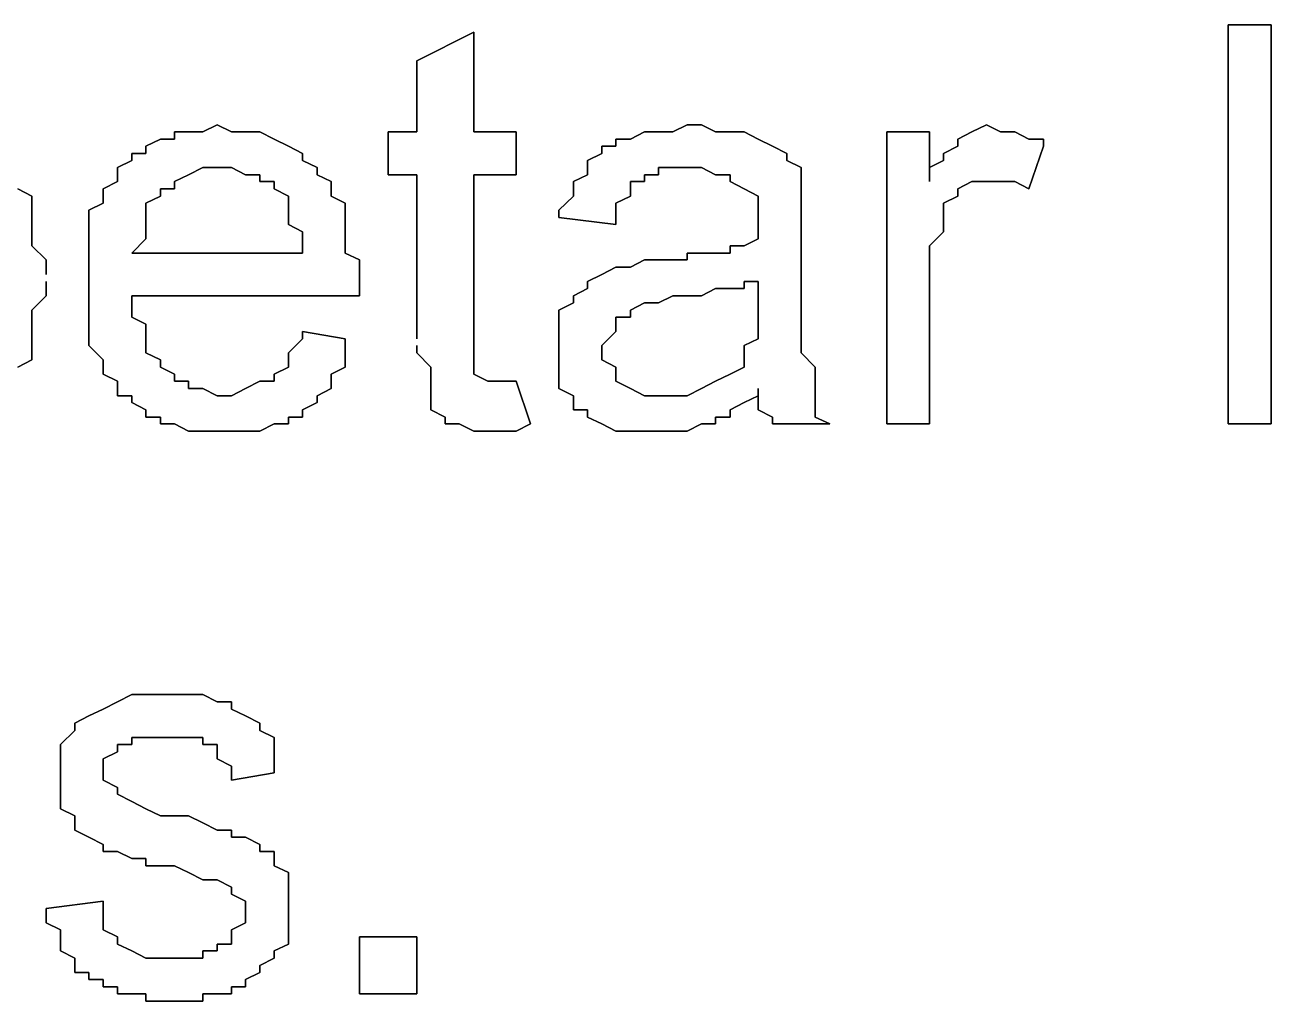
# Model space of a CAD drawing. Header units: metres. Extents: x 2.9 to 42.8, y 1.7 to 28.7.
# Drawn here: x 38.0983 to 38.4069, y 15.9138 to 16.1555 of the extents above; entities that cross this region are included whole.
import ezdxf

# ---------------------------------------------------------------- set-up
doc = ezdxf.new("R2010")
doc.units = ezdxf.units.M
doc.layers.add('GRIS', color=8, linetype='Continuous')

msp = doc.modelspace()

# ---------------------------------------------------------------- linework, layer by layer
at = {"layer": 'GRIS', "lineweight": -3}
for points in [[(38.4069, 16.1555), (38.3963, 16.1555), (38.4069, 16.1555)], [(38.3963, 16.1555), (38.3963, 16.0567), (38.3963, 16.1555)], [(38.4069, 16.0567), (38.4069, 16.1555), (38.4069, 16.0567)], [(38.2094, 16.1537), (38.1953, 16.1466), (38.2094, 16.1537)], [(38.2094, 16.129), (38.2094, 16.1537), (38.2094, 16.129)], [(38.1953, 16.1466), (38.1953, 16.129), (38.1953, 16.1466)], [(38.1459, 16.1308), (38.1423, 16.129), (38.1459, 16.1308)], [(38.1494, 16.129), (38.1459, 16.1308), (38.1494, 16.129)], [(38.2623, 16.1308), (38.2587, 16.129), (38.2623, 16.1308)], [(38.2658, 16.1308), (38.2623, 16.1308), (38.2658, 16.1308)], [(38.2693, 16.129), (38.2658, 16.1308), (38.2693, 16.129)], [(38.3364, 16.1308), (38.3328, 16.129), (38.3364, 16.1308)], [(38.3399, 16.129), (38.3364, 16.1308), (38.3399, 16.129)], [(38.1318, 16.1272), (38.1282, 16.1255), (38.1318, 16.1272)], [(38.1353, 16.1272), (38.1318, 16.1272), (38.1353, 16.1272)], [(38.1388, 16.129), (38.1353, 16.129), (38.1388, 16.129)], [(38.1353, 16.129), (38.1353, 16.1272), (38.1353, 16.129)], [(38.1423, 16.129), (38.1388, 16.129), (38.1423, 16.129)], [(38.1529, 16.129), (38.1494, 16.129), (38.1529, 16.129)], [(38.1564, 16.129), (38.1529, 16.129), (38.1564, 16.129)], [(38.16, 16.1272), (38.1564, 16.129), (38.16, 16.1272)], [(38.1635, 16.1255), (38.16, 16.1272), (38.1635, 16.1255)], [(38.1953, 16.129), (38.1882, 16.129), (38.1953, 16.129)], [(38.1882, 16.129), (38.1882, 16.1184), (38.1882, 16.129)], [(38.2199, 16.129), (38.2094, 16.129), (38.2199, 16.129)], [(38.2199, 16.1184), (38.2199, 16.129), (38.2199, 16.1184)], [(38.2482, 16.1272), (38.2446, 16.1272), (38.2482, 16.1272)], [(38.2446, 16.1272), (38.2446, 16.1255), (38.2446, 16.1272)], [(38.2517, 16.129), (38.2482, 16.1272), (38.2517, 16.129)], [(38.2552, 16.129), (38.2517, 16.129), (38.2552, 16.129)], [(38.2587, 16.129), (38.2552, 16.129), (38.2587, 16.129)], [(38.2729, 16.129), (38.2693, 16.129), (38.2729, 16.129)], [(38.2764, 16.129), (38.2729, 16.129), (38.2764, 16.129)], [(38.2799, 16.1272), (38.2764, 16.129), (38.2799, 16.1272)], [(38.2834, 16.1255), (38.2799, 16.1272), (38.2834, 16.1255)], [(38.3223, 16.129), (38.3117, 16.129), (38.3223, 16.129)], [(38.3117, 16.129), (38.3117, 16.0567), (38.3117, 16.129)], [(38.3223, 16.1167), (38.3223, 16.129), (38.3223, 16.1167)], [(38.3328, 16.129), (38.3293, 16.1272), (38.3328, 16.129)], [(38.3293, 16.1272), (38.3293, 16.1255), (38.3293, 16.1272)], [(38.3434, 16.129), (38.3399, 16.129), (38.3434, 16.129)], [(38.3469, 16.1272), (38.3434, 16.129), (38.3469, 16.1272)], [(38.3505, 16.1272), (38.3469, 16.1272), (38.3505, 16.1272)], [(38.3505, 16.1255), (38.3505, 16.1272), (38.3505, 16.1255)], [(38.1282, 16.1255), (38.1282, 16.1237), (38.1282, 16.1255)], [(38.167, 16.1237), (38.1635, 16.1255), (38.167, 16.1237)], [(38.2446, 16.1255), (38.2411, 16.1255), (38.2446, 16.1255)], [(38.2411, 16.1255), (38.2411, 16.1237), (38.2411, 16.1255)], [(38.287, 16.1237), (38.2834, 16.1255), (38.287, 16.1237)], [(38.3293, 16.1255), (38.3258, 16.1237), (38.3293, 16.1255)], [(38.3469, 16.1149), (38.3505, 16.1255), (38.3469, 16.1149)], [(38.1247, 16.1219), (38.1212, 16.1202), (38.1247, 16.1219)], [(38.1282, 16.1237), (38.1247, 16.1237), (38.1282, 16.1237)], [(38.1247, 16.1237), (38.1247, 16.1219), (38.1247, 16.1237)], [(38.167, 16.1219), (38.167, 16.1237), (38.167, 16.1219)], [(38.1706, 16.1202), (38.167, 16.1219), (38.1706, 16.1202)], [(38.2411, 16.1237), (38.2376, 16.1219), (38.2411, 16.1237)], [(38.2376, 16.1219), (38.2376, 16.1202), (38.2376, 16.1219)], [(38.287, 16.1219), (38.287, 16.1237), (38.287, 16.1219)], [(38.2905, 16.1202), (38.287, 16.1219), (38.2905, 16.1202)], [(38.3258, 16.1219), (38.3223, 16.1202), (38.3258, 16.1219)], [(38.3258, 16.1237), (38.3258, 16.1219), (38.3258, 16.1237)], [(38.1212, 16.1202), (38.1212, 16.1184), (38.1212, 16.1202)], [(38.1212, 16.1184), (38.1212, 16.1167), (38.1212, 16.1184)], [(38.1353, 16.1167), (38.1388, 16.1184), (38.1353, 16.1167)], [(38.1388, 16.1184), (38.1423, 16.1202), (38.1388, 16.1184)], [(38.1423, 16.1202), (38.1459, 16.1202), (38.1423, 16.1202)], [(38.1459, 16.1202), (38.1494, 16.1202), (38.1459, 16.1202)], [(38.1494, 16.1202), (38.1529, 16.1184), (38.1494, 16.1202)], [(38.1529, 16.1184), (38.1564, 16.1184), (38.1529, 16.1184)], [(38.1564, 16.1184), (38.1564, 16.1167), (38.1564, 16.1184)], [(38.1706, 16.1184), (38.1706, 16.1202), (38.1706, 16.1184)], [(38.1741, 16.1167), (38.1706, 16.1184), (38.1741, 16.1167)], [(38.1882, 16.1184), (38.1953, 16.1184), (38.1882, 16.1184)], [(38.1953, 16.1184), (38.1953, 16.0778), (38.1953, 16.1184)], [(38.2094, 16.0761), (38.2094, 16.1184), (38.2094, 16.0761)], [(38.2094, 16.1184), (38.2199, 16.1184), (38.2094, 16.1184)], [(38.2376, 16.1184), (38.2341, 16.1167), (38.2376, 16.1184)], [(38.2376, 16.1202), (38.2376, 16.1184), (38.2376, 16.1202)], [(38.2517, 16.1167), (38.2517, 16.1184), (38.2517, 16.1167)], [(38.2517, 16.1184), (38.2552, 16.1184), (38.2517, 16.1184)], [(38.2552, 16.1184), (38.2552, 16.1202), (38.2552, 16.1184)], [(38.2552, 16.1202), (38.2587, 16.1202), (38.2552, 16.1202)], [(38.2587, 16.1202), (38.2623, 16.1202), (38.2587, 16.1202)], [(38.2623, 16.1202), (38.2658, 16.1202), (38.2623, 16.1202)], [(38.2658, 16.1202), (38.2693, 16.1184), (38.2658, 16.1202)], [(38.2693, 16.1184), (38.2729, 16.1184), (38.2693, 16.1184)], [(38.2729, 16.1184), (38.2729, 16.1167), (38.2729, 16.1184)], [(38.2905, 16.1184), (38.2905, 16.1202), (38.2905, 16.1184)], [(38.2905, 16.1167), (38.2905, 16.1184), (38.2905, 16.1167)], [(38.3223, 16.1202), (38.3223, 16.1167), (38.3223, 16.1202)], [(38.1, 16.1131), (38.0965, 16.1149), (38.1, 16.1131)], [(38.1212, 16.1167), (38.1176, 16.1149), (38.1212, 16.1167)], [(38.1176, 16.1149), (38.1176, 16.1131), (38.1176, 16.1149)], [(38.1318, 16.1131), (38.1318, 16.1149), (38.1318, 16.1131)], [(38.1318, 16.1149), (38.1353, 16.1149), (38.1318, 16.1149)], [(38.1353, 16.1149), (38.1353, 16.1167), (38.1353, 16.1149)], [(38.1564, 16.1167), (38.16, 16.1167), (38.1564, 16.1167)], [(38.16, 16.1167), (38.16, 16.1149), (38.16, 16.1167)], [(38.16, 16.1149), (38.1635, 16.1131), (38.16, 16.1149)], [(38.1741, 16.1149), (38.1741, 16.1167), (38.1741, 16.1149)], [(38.1741, 16.1131), (38.1741, 16.1149), (38.1741, 16.1131)], [(38.2341, 16.1167), (38.2341, 16.1149), (38.2341, 16.1167)], [(38.2341, 16.1149), (38.2341, 16.1131), (38.2341, 16.1149)], [(38.2482, 16.1149), (38.2482, 16.1167), (38.2482, 16.1149)], [(38.2482, 16.1167), (38.2517, 16.1167), (38.2482, 16.1167)], [(38.2482, 16.1131), (38.2482, 16.1149), (38.2482, 16.1131)], [(38.2729, 16.1167), (38.2764, 16.1149), (38.2729, 16.1167)], [(38.2764, 16.1149), (38.2799, 16.1131), (38.2764, 16.1149)], [(38.2905, 16.1131), (38.2905, 16.1167), (38.2905, 16.1131)], [(38.3293, 16.1149), (38.3328, 16.1167), (38.3293, 16.1149)], [(38.3293, 16.1131), (38.3293, 16.1149), (38.3293, 16.1131)], [(38.3328, 16.1167), (38.3364, 16.1167), (38.3328, 16.1167)], [(38.3364, 16.1167), (38.3399, 16.1167), (38.3364, 16.1167)], [(38.3399, 16.1167), (38.3434, 16.1167), (38.3399, 16.1167)], [(38.3434, 16.1167), (38.3469, 16.1149), (38.3434, 16.1167)], [(38.1, 16.1114), (38.1, 16.1131), (38.1, 16.1114)], [(38.1176, 16.1131), (38.1176, 16.1114), (38.1176, 16.1131)], [(38.1282, 16.1114), (38.1318, 16.1131), (38.1282, 16.1114)], [(38.1635, 16.1131), (38.1635, 16.1114), (38.1635, 16.1131)], [(38.1776, 16.1114), (38.1741, 16.1131), (38.1776, 16.1114)], [(38.2341, 16.1131), (38.2305, 16.1096), (38.2341, 16.1131)], [(38.2446, 16.1114), (38.2482, 16.1131), (38.2446, 16.1114)], [(38.2799, 16.1131), (38.2799, 16.1114), (38.2799, 16.1131)], [(38.2905, 16.1096), (38.2905, 16.1131), (38.2905, 16.1096)], [(38.3258, 16.1114), (38.3293, 16.1131), (38.3258, 16.1114)], [(38.1, 16.1096), (38.1, 16.1114), (38.1, 16.1096)], [(38.1, 16.1078), (38.1, 16.1096), (38.1, 16.1078)], [(38.1176, 16.1114), (38.1141, 16.1096), (38.1176, 16.1114)], [(38.1141, 16.1096), (38.1141, 16.1061), (38.1141, 16.1096)], [(38.1282, 16.1096), (38.1282, 16.1114), (38.1282, 16.1096)], [(38.1282, 16.1061), (38.1282, 16.1096), (38.1282, 16.1061)], [(38.1635, 16.1114), (38.1635, 16.1096), (38.1635, 16.1114)], [(38.1635, 16.1096), (38.1635, 16.1061), (38.1635, 16.1096)], [(38.1776, 16.1096), (38.1776, 16.1114), (38.1776, 16.1096)], [(38.1776, 16.1061), (38.1776, 16.1096), (38.1776, 16.1061)], [(38.2305, 16.1096), (38.2305, 16.1078), (38.2305, 16.1096)], [(38.2446, 16.1096), (38.2446, 16.1114), (38.2446, 16.1096)], [(38.2446, 16.1061), (38.2446, 16.1096), (38.2446, 16.1061)], [(38.2799, 16.1114), (38.2799, 16.1078), (38.2799, 16.1114)], [(38.2905, 16.1078), (38.2905, 16.1096), (38.2905, 16.1078)], [(38.3258, 16.1096), (38.3258, 16.1114), (38.3258, 16.1096)], [(38.3258, 16.1078), (38.3258, 16.1096), (38.3258, 16.1078)], [(38.1, 16.1043), (38.1, 16.1078), (38.1, 16.1043)], [(38.1141, 16.1061), (38.1141, 16.1043), (38.1141, 16.1061)], [(38.1282, 16.1043), (38.1282, 16.1061), (38.1282, 16.1043)], [(38.1635, 16.1061), (38.167, 16.1043), (38.1635, 16.1061)], [(38.1776, 16.1043), (38.1776, 16.1061), (38.1776, 16.1043)], [(38.2305, 16.1078), (38.2446, 16.1061), (38.2305, 16.1078)], [(38.2799, 16.1078), (38.2799, 16.1043), (38.2799, 16.1078)], [(38.2905, 16.1043), (38.2905, 16.1078), (38.2905, 16.1043)], [(38.3258, 16.1061), (38.3258, 16.1078), (38.3258, 16.1061)], [(38.3258, 16.1043), (38.3258, 16.1061), (38.3258, 16.1043)], [(38.1, 16.1025), (38.1, 16.1043), (38.1, 16.1025)], [(38.1, 16.1008), (38.1, 16.1025), (38.1, 16.1008)], [(38.1141, 16.1043), (38.1141, 16.1025), (38.1141, 16.1043)], [(38.1141, 16.1025), (38.1141, 16.099), (38.1141, 16.1025)], [(38.1247, 16.099), (38.1282, 16.1025), (38.1247, 16.099)], [(38.1282, 16.1025), (38.1282, 16.1043), (38.1282, 16.1025)], [(38.167, 16.1043), (38.167, 16.1025), (38.167, 16.1043)], [(38.167, 16.1025), (38.167, 16.099), (38.167, 16.1025)], [(38.1776, 16.1025), (38.1776, 16.1043), (38.1776, 16.1025)], [(38.1776, 16.099), (38.1776, 16.1025), (38.1776, 16.099)], [(38.2799, 16.1025), (38.2764, 16.1008), (38.2799, 16.1025)], [(38.2799, 16.1043), (38.2799, 16.1025), (38.2799, 16.1043)], [(38.2905, 16.1025), (38.2905, 16.1043), (38.2905, 16.1025)], [(38.2905, 16.0867), (38.2905, 16.1025), (38.2905, 16.0867)], [(38.3223, 16.1008), (38.3258, 16.1043), (38.3223, 16.1008)], [(38.1035, 16.0973), (38.1, 16.1008), (38.1035, 16.0973)], [(38.2764, 16.1008), (38.2729, 16.1008), (38.2764, 16.1008)], [(38.2729, 16.1008), (38.2729, 16.099), (38.2729, 16.1008)], [(38.3223, 16.099), (38.3223, 16.1008), (38.3223, 16.099)], [(38.1035, 16.0955), (38.1035, 16.0973), (38.1035, 16.0955)], [(38.1141, 16.099), (38.1141, 16.0973), (38.1141, 16.099)], [(38.1141, 16.0973), (38.1141, 16.0937), (38.1141, 16.0973)], [(38.167, 16.099), (38.1247, 16.099), (38.167, 16.099)], [(38.1811, 16.0973), (38.1776, 16.099), (38.1811, 16.0973)], [(38.1811, 16.0937), (38.1811, 16.0973), (38.1811, 16.0937)], [(38.2517, 16.0973), (38.2482, 16.0955), (38.2517, 16.0973)], [(38.2552, 16.0973), (38.2517, 16.0973), (38.2552, 16.0973)], [(38.2587, 16.0973), (38.2552, 16.0973), (38.2587, 16.0973)], [(38.2623, 16.0973), (38.2587, 16.0973), (38.2623, 16.0973)], [(38.2658, 16.099), (38.2623, 16.099), (38.2658, 16.099)], [(38.2623, 16.099), (38.2623, 16.0973), (38.2623, 16.099)], [(38.2693, 16.099), (38.2658, 16.099), (38.2693, 16.099)], [(38.2729, 16.099), (38.2693, 16.099), (38.2729, 16.099)], [(38.3223, 16.0973), (38.3223, 16.099), (38.3223, 16.0973)], [(38.3223, 16.0937), (38.3223, 16.0973), (38.3223, 16.0937)], [(38.1035, 16.0937), (38.1035, 16.0955), (38.1035, 16.0937)], [(38.1141, 16.0937), (38.1141, 16.092), (38.1141, 16.0937)], [(38.1811, 16.092), (38.1811, 16.0937), (38.1811, 16.092)], [(38.2411, 16.0937), (38.2376, 16.092), (38.2411, 16.0937)], [(38.2446, 16.0955), (38.2411, 16.0937), (38.2446, 16.0955)], [(38.2482, 16.0955), (38.2446, 16.0955), (38.2482, 16.0955)], [(38.3223, 16.0567), (38.3223, 16.0937), (38.3223, 16.0567)], [(38.1035, 16.0902), (38.1035, 16.092), (38.1035, 16.0902)], [(38.1035, 16.0884), (38.1035, 16.0902), (38.1035, 16.0884)], [(38.1141, 16.092), (38.1141, 16.0902), (38.1141, 16.092)], [(38.1141, 16.0902), (38.1141, 16.0867), (38.1141, 16.0902)], [(38.1811, 16.0902), (38.1811, 16.092), (38.1811, 16.0902)], [(38.1811, 16.0884), (38.1811, 16.0902), (38.1811, 16.0884)], [(38.2376, 16.0902), (38.2341, 16.0884), (38.2376, 16.0902)], [(38.2376, 16.092), (38.2376, 16.0902), (38.2376, 16.092)], [(38.2658, 16.0884), (38.2693, 16.0902), (38.2658, 16.0884)], [(38.2693, 16.0902), (38.2729, 16.0902), (38.2693, 16.0902)], [(38.2729, 16.0902), (38.2764, 16.0902), (38.2729, 16.0902)], [(38.2764, 16.0902), (38.2764, 16.092), (38.2764, 16.0902)], [(38.2764, 16.092), (38.2799, 16.092), (38.2764, 16.092)], [(38.2799, 16.092), (38.2799, 16.0884), (38.2799, 16.092)], [(38.1, 16.0849), (38.1035, 16.0884), (38.1, 16.0849)], [(38.1247, 16.0867), (38.1247, 16.0884), (38.1247, 16.0867)], [(38.1247, 16.0884), (38.1811, 16.0884), (38.1247, 16.0884)], [(38.2341, 16.0884), (38.2341, 16.0867), (38.2341, 16.0884)], [(38.2552, 16.0867), (38.2587, 16.0884), (38.2552, 16.0867)], [(38.2587, 16.0884), (38.2623, 16.0884), (38.2587, 16.0884)], [(38.2623, 16.0884), (38.2658, 16.0884), (38.2623, 16.0884)], [(38.2799, 16.0884), (38.2799, 16.0867), (38.2799, 16.0884)], [(38.1, 16.0831), (38.1, 16.0849), (38.1, 16.0831)], [(38.1141, 16.0867), (38.1141, 16.0849), (38.1141, 16.0867)], [(38.1141, 16.0849), (38.1141, 16.0814), (38.1141, 16.0849)], [(38.1247, 16.0831), (38.1247, 16.0867), (38.1247, 16.0831)], [(38.2341, 16.0867), (38.2305, 16.0849), (38.2341, 16.0867)], [(38.2305, 16.0849), (38.2305, 16.0814), (38.2305, 16.0849)], [(38.2482, 16.0849), (38.2517, 16.0867), (38.2482, 16.0849)], [(38.2482, 16.0831), (38.2482, 16.0849), (38.2482, 16.0831)], [(38.2517, 16.0867), (38.2552, 16.0867), (38.2517, 16.0867)], [(38.2799, 16.0867), (38.2799, 16.0849), (38.2799, 16.0867)], [(38.2799, 16.0849), (38.2799, 16.0814), (38.2799, 16.0849)], [(38.2905, 16.0831), (38.2905, 16.0867), (38.2905, 16.0831)], [(38.1, 16.0796), (38.1, 16.0831), (38.1, 16.0796)], [(38.1141, 16.0814), (38.1141, 16.0796), (38.1141, 16.0814)], [(38.1282, 16.0814), (38.1247, 16.0831), (38.1282, 16.0814)], [(38.1282, 16.0796), (38.1282, 16.0814), (38.1282, 16.0796)], [(38.2305, 16.0814), (38.2305, 16.0796), (38.2305, 16.0814)], [(38.2446, 16.0814), (38.2446, 16.0831), (38.2446, 16.0814)], [(38.2446, 16.0831), (38.2482, 16.0831), (38.2446, 16.0831)], [(38.2446, 16.0796), (38.2446, 16.0814), (38.2446, 16.0796)], [(38.2799, 16.0814), (38.2799, 16.0796), (38.2799, 16.0814)], [(38.2905, 16.0796), (38.2905, 16.0831), (38.2905, 16.0796)], [(38.1, 16.0778), (38.1, 16.0796), (38.1, 16.0778)], [(38.1, 16.0761), (38.1, 16.0778), (38.1, 16.0761)], [(38.1141, 16.0796), (38.1141, 16.0778), (38.1141, 16.0796)], [(38.1141, 16.0778), (38.1141, 16.0761), (38.1141, 16.0778)], [(38.1282, 16.0761), (38.1282, 16.0796), (38.1282, 16.0761)], [(38.167, 16.0778), (38.1635, 16.0743), (38.167, 16.0778)], [(38.167, 16.0796), (38.167, 16.0778), (38.167, 16.0796)], [(38.1776, 16.0778), (38.167, 16.0796), (38.1776, 16.0778)], [(38.1776, 16.0761), (38.1776, 16.0778), (38.1776, 16.0761)], [(38.2305, 16.0796), (38.2305, 16.0778), (38.2305, 16.0796)], [(38.2305, 16.0778), (38.2305, 16.0743), (38.2305, 16.0778)], [(38.2411, 16.0761), (38.2446, 16.0796), (38.2411, 16.0761)], [(38.2799, 16.0778), (38.2764, 16.0761), (38.2799, 16.0778)], [(38.2799, 16.0796), (38.2799, 16.0778), (38.2799, 16.0796)], [(38.2905, 16.0761), (38.2905, 16.0796), (38.2905, 16.0761)], [(38.1, 16.0743), (38.1, 16.0761), (38.1, 16.0743)], [(38.1141, 16.0761), (38.1176, 16.0726), (38.1141, 16.0761)], [(38.1282, 16.0743), (38.1282, 16.0761), (38.1282, 16.0743)], [(38.1776, 16.0726), (38.1776, 16.0761), (38.1776, 16.0726)], [(38.1953, 16.0761), (38.1953, 16.0743), (38.1953, 16.0761)], [(38.2094, 16.0726), (38.2094, 16.0761), (38.2094, 16.0726)], [(38.2411, 16.0726), (38.2411, 16.0761), (38.2411, 16.0726)], [(38.2764, 16.0761), (38.2764, 16.0743), (38.2764, 16.0761)], [(38.2905, 16.0743), (38.2905, 16.0761), (38.2905, 16.0743)], [(38.0965, 16.0708), (38.1, 16.0726), (38.0965, 16.0708)], [(38.1, 16.0726), (38.1, 16.0743), (38.1, 16.0726)], [(38.1176, 16.0726), (38.1176, 16.0708), (38.1176, 16.0726)], [(38.1318, 16.0726), (38.1282, 16.0743), (38.1318, 16.0726)], [(38.1318, 16.0708), (38.1318, 16.0726), (38.1318, 16.0708)], [(38.1635, 16.0743), (38.1635, 16.0726), (38.1635, 16.0743)], [(38.1635, 16.0726), (38.1635, 16.0708), (38.1635, 16.0726)], [(38.1776, 16.0708), (38.1776, 16.0726), (38.1776, 16.0708)], [(38.1953, 16.0743), (38.1988, 16.0708), (38.1953, 16.0743)], [(38.2094, 16.0708), (38.2094, 16.0726), (38.2094, 16.0708)], [(38.2305, 16.0743), (38.2305, 16.0726), (38.2305, 16.0743)], [(38.2305, 16.0726), (38.2305, 16.0708), (38.2305, 16.0726)], [(38.2446, 16.0708), (38.2411, 16.0726), (38.2446, 16.0708)], [(38.2764, 16.0743), (38.2764, 16.0708), (38.2764, 16.0743)], [(38.294, 16.0708), (38.2905, 16.0743), (38.294, 16.0708)], [(38.1176, 16.0708), (38.1176, 16.069), (38.1176, 16.0708)], [(38.1176, 16.069), (38.1212, 16.0673), (38.1176, 16.069)], [(38.1353, 16.069), (38.1318, 16.0708), (38.1353, 16.069)], [(38.1353, 16.0673), (38.1353, 16.069), (38.1353, 16.0673)], [(38.1635, 16.0708), (38.16, 16.069), (38.1635, 16.0708)], [(38.16, 16.069), (38.16, 16.0673), (38.16, 16.069)], [(38.1741, 16.069), (38.1776, 16.0708), (38.1741, 16.069)], [(38.1741, 16.0673), (38.1741, 16.069), (38.1741, 16.0673)], [(38.1988, 16.0708), (38.1988, 16.0673), (38.1988, 16.0708)], [(38.2094, 16.069), (38.2094, 16.0708), (38.2094, 16.069)], [(38.2129, 16.0673), (38.2094, 16.069), (38.2129, 16.0673)], [(38.2305, 16.0708), (38.2305, 16.0673), (38.2305, 16.0708)], [(38.2446, 16.069), (38.2446, 16.0708), (38.2446, 16.069)], [(38.2446, 16.0673), (38.2446, 16.069), (38.2446, 16.0673)], [(38.2729, 16.069), (38.2693, 16.0673), (38.2729, 16.069)], [(38.2764, 16.0708), (38.2729, 16.069), (38.2764, 16.0708)], [(38.294, 16.069), (38.294, 16.0708), (38.294, 16.069)], [(38.294, 16.0673), (38.294, 16.069), (38.294, 16.0673)], [(38.1212, 16.0673), (38.1212, 16.0655), (38.1212, 16.0673)], [(38.1212, 16.0655), (38.1212, 16.0637), (38.1212, 16.0655)], [(38.1388, 16.0673), (38.1353, 16.0673), (38.1388, 16.0673)], [(38.1388, 16.0655), (38.1388, 16.0673), (38.1388, 16.0655)], [(38.1423, 16.0655), (38.1388, 16.0655), (38.1423, 16.0655)], [(38.1459, 16.0637), (38.1423, 16.0655), (38.1459, 16.0637)], [(38.1529, 16.0655), (38.1494, 16.0637), (38.1529, 16.0655)], [(38.1564, 16.0673), (38.1529, 16.0655), (38.1564, 16.0673)], [(38.16, 16.0673), (38.1564, 16.0673), (38.16, 16.0673)], [(38.1706, 16.0637), (38.1741, 16.0655), (38.1706, 16.0637)], [(38.1741, 16.0655), (38.1741, 16.0673), (38.1741, 16.0655)], [(38.1988, 16.0673), (38.1988, 16.0655), (38.1988, 16.0673)], [(38.1988, 16.0655), (38.1988, 16.0637), (38.1988, 16.0655)], [(38.2164, 16.0673), (38.2129, 16.0673), (38.2164, 16.0673)], [(38.2199, 16.0673), (38.2164, 16.0673), (38.2199, 16.0673)], [(38.2235, 16.0567), (38.2199, 16.0673), (38.2235, 16.0567)], [(38.2305, 16.0673), (38.2305, 16.0655), (38.2305, 16.0673)], [(38.2305, 16.0655), (38.2341, 16.0637), (38.2305, 16.0655)], [(38.2482, 16.0655), (38.2446, 16.0673), (38.2482, 16.0655)], [(38.2517, 16.0637), (38.2482, 16.0655), (38.2517, 16.0637)], [(38.2658, 16.0655), (38.2623, 16.0637), (38.2658, 16.0655)], [(38.2693, 16.0673), (38.2658, 16.0655), (38.2693, 16.0673)], [(38.2799, 16.0655), (38.2799, 16.062), (38.2799, 16.0655)], [(38.2799, 16.0637), (38.2799, 16.0655), (38.2799, 16.0637)], [(38.294, 16.0655), (38.294, 16.0673), (38.294, 16.0655)], [(38.294, 16.062), (38.294, 16.0655), (38.294, 16.062)], [(38.1212, 16.0637), (38.1247, 16.0637), (38.1212, 16.0637)], [(38.1247, 16.0637), (38.1247, 16.062), (38.1247, 16.0637)], [(38.1494, 16.0637), (38.1459, 16.0637), (38.1494, 16.0637)], [(38.1706, 16.062), (38.1706, 16.0637), (38.1706, 16.062)], [(38.1988, 16.0637), (38.1988, 16.062), (38.1988, 16.0637)], [(38.2341, 16.0637), (38.2341, 16.062), (38.2341, 16.0637)], [(38.2552, 16.0637), (38.2517, 16.0637), (38.2552, 16.0637)], [(38.2587, 16.0637), (38.2552, 16.0637), (38.2587, 16.0637)], [(38.2623, 16.0637), (38.2587, 16.0637), (38.2623, 16.0637)], [(38.2764, 16.062), (38.2799, 16.0637), (38.2764, 16.062)], [(38.1247, 16.062), (38.1282, 16.0602), (38.1247, 16.062)], [(38.1282, 16.0602), (38.1282, 16.0584), (38.1282, 16.0602)], [(38.167, 16.0602), (38.1706, 16.062), (38.167, 16.0602)], [(38.167, 16.0584), (38.167, 16.0602), (38.167, 16.0584)], [(38.1988, 16.062), (38.1988, 16.0602), (38.1988, 16.062)], [(38.1988, 16.0602), (38.2023, 16.0584), (38.1988, 16.0602)], [(38.2341, 16.062), (38.2341, 16.0602), (38.2341, 16.062)], [(38.2341, 16.0602), (38.2376, 16.0602), (38.2341, 16.0602)], [(38.2376, 16.0602), (38.2376, 16.0584), (38.2376, 16.0602)], [(38.2729, 16.0602), (38.2764, 16.062), (38.2729, 16.0602)], [(38.2729, 16.0584), (38.2729, 16.0602), (38.2729, 16.0584)], [(38.2799, 16.062), (38.2799, 16.0602), (38.2799, 16.062)], [(38.2799, 16.0602), (38.2834, 16.0584), (38.2799, 16.0602)], [(38.294, 16.0602), (38.294, 16.062), (38.294, 16.0602)], [(38.294, 16.0584), (38.294, 16.0602), (38.294, 16.0584)], [(38.1282, 16.0584), (38.1318, 16.0584), (38.1282, 16.0584)], [(38.1318, 16.0584), (38.1318, 16.0567), (38.1318, 16.0584)], [(38.1318, 16.0567), (38.1353, 16.0567), (38.1318, 16.0567)], [(38.1353, 16.0567), (38.1388, 16.0549), (38.1353, 16.0567)], [(38.1564, 16.0549), (38.16, 16.0567), (38.1564, 16.0549)], [(38.16, 16.0567), (38.1635, 16.0567), (38.16, 16.0567)], [(38.1635, 16.0567), (38.1635, 16.0584), (38.1635, 16.0567)], [(38.1635, 16.0584), (38.167, 16.0584), (38.1635, 16.0584)], [(38.2023, 16.0584), (38.2023, 16.0567), (38.2023, 16.0584)], [(38.2023, 16.0567), (38.2058, 16.0567), (38.2023, 16.0567)], [(38.2058, 16.0567), (38.2094, 16.0549), (38.2058, 16.0567)], [(38.2199, 16.0549), (38.2235, 16.0567), (38.2199, 16.0549)], [(38.2376, 16.0584), (38.2411, 16.0567), (38.2376, 16.0584)], [(38.2411, 16.0567), (38.2446, 16.0549), (38.2411, 16.0567)], [(38.2623, 16.0549), (38.2658, 16.0567), (38.2623, 16.0549)], [(38.2658, 16.0567), (38.2693, 16.0567), (38.2658, 16.0567)], [(38.2693, 16.0567), (38.2693, 16.0584), (38.2693, 16.0567)], [(38.2693, 16.0584), (38.2729, 16.0584), (38.2693, 16.0584)], [(38.2834, 16.0584), (38.2834, 16.0567), (38.2834, 16.0584)], [(38.2834, 16.0567), (38.2976, 16.0567), (38.2834, 16.0567)], [(38.2976, 16.0567), (38.294, 16.0584), (38.2976, 16.0567)], [(38.3117, 16.0567), (38.3223, 16.0567), (38.3117, 16.0567)], [(38.3963, 16.0567), (38.4069, 16.0567), (38.3963, 16.0567)], [(38.1388, 16.0549), (38.1423, 16.0549), (38.1388, 16.0549)], [(38.1423, 16.0549), (38.1459, 16.0549), (38.1423, 16.0549)], [(38.1459, 16.0549), (38.1494, 16.0549), (38.1459, 16.0549)], [(38.1494, 16.0549), (38.1529, 16.0549), (38.1494, 16.0549)], [(38.1529, 16.0549), (38.1564, 16.0549), (38.1529, 16.0549)], [(38.2094, 16.0549), (38.2129, 16.0549), (38.2094, 16.0549)], [(38.2129, 16.0549), (38.2164, 16.0549), (38.2129, 16.0549)], [(38.2164, 16.0549), (38.2199, 16.0549), (38.2164, 16.0549)], [(38.2446, 16.0549), (38.2482, 16.0549), (38.2446, 16.0549)], [(38.2482, 16.0549), (38.2517, 16.0549), (38.2482, 16.0549)], [(38.2517, 16.0549), (38.2552, 16.0549), (38.2517, 16.0549)], [(38.2552, 16.0549), (38.2587, 16.0549), (38.2552, 16.0549)], [(38.2587, 16.0549), (38.2623, 16.0549), (38.2587, 16.0549)], [(38.1247, 15.9897), (38.1212, 15.9879), (38.1247, 15.9897)], [(38.1282, 15.9897), (38.1247, 15.9897), (38.1282, 15.9897)], [(38.1318, 15.9897), (38.1282, 15.9897), (38.1318, 15.9897)], [(38.1353, 15.9897), (38.1318, 15.9897), (38.1353, 15.9897)], [(38.1388, 15.9897), (38.1353, 15.9897), (38.1388, 15.9897)], [(38.1423, 15.9897), (38.1388, 15.9897), (38.1423, 15.9897)], [(38.1459, 15.9879), (38.1423, 15.9897), (38.1459, 15.9879)], [(38.1176, 15.9861), (38.1141, 15.9844), (38.1176, 15.9861)], [(38.1212, 15.9879), (38.1176, 15.9861), (38.1212, 15.9879)], [(38.1494, 15.9879), (38.1459, 15.9879), (38.1494, 15.9879)], [(38.1494, 15.9861), (38.1494, 15.9879), (38.1494, 15.9861)], [(38.1529, 15.9844), (38.1494, 15.9861), (38.1529, 15.9844)], [(38.1141, 15.9844), (38.1106, 15.9826), (38.1141, 15.9844)], [(38.1106, 15.9826), (38.1106, 15.9808), (38.1106, 15.9826)], [(38.1564, 15.9826), (38.1529, 15.9844), (38.1564, 15.9826)], [(38.1564, 15.9808), (38.1564, 15.9826), (38.1564, 15.9808)], [(38.1106, 15.9808), (38.1071, 15.9773), (38.1106, 15.9808)], [(38.1247, 15.9773), (38.1247, 15.9791), (38.1247, 15.9773)], [(38.1247, 15.9791), (38.1282, 15.9791), (38.1247, 15.9791)], [(38.1282, 15.9791), (38.1318, 15.9791), (38.1282, 15.9791)], [(38.1318, 15.9791), (38.1353, 15.9791), (38.1318, 15.9791)], [(38.1353, 15.9791), (38.1388, 15.9791), (38.1353, 15.9791)], [(38.1388, 15.9791), (38.1423, 15.9791), (38.1388, 15.9791)], [(38.1423, 15.9791), (38.1423, 15.9773), (38.1423, 15.9791)], [(38.16, 15.9791), (38.1564, 15.9808), (38.16, 15.9791)], [(38.16, 15.9773), (38.16, 15.9791), (38.16, 15.9773)], [(38.1071, 15.9773), (38.1071, 15.9755), (38.1071, 15.9773)], [(38.1212, 15.9755), (38.1212, 15.9773), (38.1212, 15.9755)], [(38.1212, 15.9773), (38.1247, 15.9773), (38.1212, 15.9773)], [(38.1423, 15.9773), (38.1459, 15.9773), (38.1423, 15.9773)], [(38.1459, 15.9773), (38.1459, 15.9755), (38.1459, 15.9773)], [(38.16, 15.9755), (38.16, 15.9773), (38.16, 15.9755)], [(38.1071, 15.9755), (38.1071, 15.9738), (38.1071, 15.9755)], [(38.1071, 15.9738), (38.1071, 15.972), (38.1071, 15.9738)], [(38.1176, 15.9738), (38.1212, 15.9755), (38.1176, 15.9738)], [(38.1176, 15.9703), (38.1176, 15.9738), (38.1176, 15.9703)], [(38.1459, 15.9755), (38.1459, 15.9738), (38.1459, 15.9755)], [(38.1459, 15.9738), (38.1494, 15.972), (38.1459, 15.9738)], [(38.16, 15.972), (38.16, 15.9755), (38.16, 15.972)], [(38.1071, 15.972), (38.1071, 15.9685), (38.1071, 15.972)], [(38.1176, 15.9685), (38.1176, 15.9703), (38.1176, 15.9685)], [(38.1494, 15.972), (38.1494, 15.9703), (38.1494, 15.972)], [(38.1494, 15.9703), (38.1494, 15.9685), (38.1494, 15.9703)], [(38.1494, 15.9685), (38.16, 15.9703), (38.1494, 15.9685)], [(38.16, 15.9703), (38.16, 15.972), (38.16, 15.9703)], [(38.1071, 15.9685), (38.1071, 15.9667), (38.1071, 15.9685)], [(38.1071, 15.9667), (38.1071, 15.9632), (38.1071, 15.9667)], [(38.1212, 15.9667), (38.1176, 15.9685), (38.1212, 15.9667)], [(38.1212, 15.965), (38.1212, 15.9667), (38.1212, 15.965)], [(38.1247, 15.9632), (38.1212, 15.965), (38.1247, 15.9632)], [(38.1071, 15.9632), (38.1071, 15.9614), (38.1071, 15.9632)], [(38.1071, 15.9614), (38.1106, 15.9597), (38.1071, 15.9614)], [(38.1282, 15.9614), (38.1247, 15.9632), (38.1282, 15.9614)], [(38.1318, 15.9597), (38.1282, 15.9614), (38.1318, 15.9597)], [(38.1106, 15.9597), (38.1106, 15.9579), (38.1106, 15.9597)], [(38.1106, 15.9579), (38.1106, 15.9561), (38.1106, 15.9579)], [(38.1353, 15.9597), (38.1318, 15.9597), (38.1353, 15.9597)], [(38.1388, 15.9597), (38.1353, 15.9597), (38.1388, 15.9597)], [(38.1423, 15.9579), (38.1388, 15.9597), (38.1423, 15.9579)], [(38.1459, 15.9561), (38.1423, 15.9579), (38.1459, 15.9561)], [(38.1106, 15.9561), (38.1141, 15.9544), (38.1106, 15.9561)], [(38.1141, 15.9544), (38.1176, 15.9526), (38.1141, 15.9544)], [(38.1494, 15.9561), (38.1459, 15.9561), (38.1494, 15.9561)], [(38.1494, 15.9544), (38.1494, 15.9561), (38.1494, 15.9544)], [(38.1529, 15.9544), (38.1494, 15.9544), (38.1529, 15.9544)], [(38.1564, 15.9526), (38.1529, 15.9544), (38.1564, 15.9526)], [(38.1176, 15.9526), (38.1176, 15.9508), (38.1176, 15.9526)], [(38.1564, 15.9508), (38.1564, 15.9526), (38.1564, 15.9508)], [(38.1176, 15.9508), (38.1212, 15.9508), (38.1176, 15.9508)], [(38.1212, 15.9508), (38.1247, 15.9491), (38.1212, 15.9508)], [(38.1247, 15.9491), (38.1282, 15.9491), (38.1247, 15.9491)], [(38.1282, 15.9491), (38.1282, 15.9473), (38.1282, 15.9491)], [(38.16, 15.9508), (38.1564, 15.9508), (38.16, 15.9508)], [(38.16, 15.9491), (38.16, 15.9508), (38.16, 15.9491)], [(38.16, 15.9473), (38.16, 15.9491), (38.16, 15.9473)], [(38.1282, 15.9473), (38.1318, 15.9473), (38.1282, 15.9473)], [(38.1318, 15.9473), (38.1353, 15.9473), (38.1318, 15.9473)], [(38.1353, 15.9473), (38.1388, 15.9456), (38.1353, 15.9473)], [(38.1388, 15.9456), (38.1423, 15.9438), (38.1388, 15.9456)], [(38.1635, 15.9456), (38.16, 15.9473), (38.1635, 15.9456)], [(38.1635, 15.9438), (38.1635, 15.9456), (38.1635, 15.9438)], [(38.1423, 15.9438), (38.1459, 15.9438), (38.1423, 15.9438)], [(38.1459, 15.9438), (38.1494, 15.942), (38.1459, 15.9438)], [(38.1494, 15.942), (38.1494, 15.9403), (38.1494, 15.942)], [(38.1635, 15.942), (38.1635, 15.9438), (38.1635, 15.942)], [(38.1635, 15.9385), (38.1635, 15.942), (38.1635, 15.9385)], [(38.1494, 15.9403), (38.1529, 15.9385), (38.1494, 15.9403)], [(38.1176, 15.9385), (38.1035, 15.9367), (38.1176, 15.9385)], [(38.1035, 15.9367), (38.1035, 15.9332), (38.1035, 15.9367)], [(38.1176, 15.9367), (38.1176, 15.9385), (38.1176, 15.9367)], [(38.1176, 15.935), (38.1176, 15.9367), (38.1176, 15.935)], [(38.1529, 15.9385), (38.1529, 15.935), (38.1529, 15.9385)], [(38.1635, 15.9367), (38.1635, 15.9385), (38.1635, 15.9367)], [(38.1635, 15.935), (38.1635, 15.9367), (38.1635, 15.935)], [(38.1035, 15.9332), (38.1071, 15.9314), (38.1035, 15.9332)], [(38.1176, 15.9314), (38.1176, 15.935), (38.1176, 15.9314)], [(38.1529, 15.9332), (38.1494, 15.9314), (38.1529, 15.9332)], [(38.1529, 15.935), (38.1529, 15.9332), (38.1529, 15.935)], [(38.1635, 15.9332), (38.1635, 15.935), (38.1635, 15.9332)], [(38.1635, 15.9297), (38.1635, 15.9332), (38.1635, 15.9297)], [(38.1071, 15.9314), (38.1071, 15.9297), (38.1071, 15.9314)], [(38.1071, 15.9297), (38.1071, 15.9262), (38.1071, 15.9297)], [(38.1212, 15.9297), (38.1176, 15.9314), (38.1212, 15.9297)], [(38.1212, 15.9279), (38.1212, 15.9297), (38.1212, 15.9279)], [(38.1494, 15.9314), (38.1494, 15.9297), (38.1494, 15.9314)], [(38.1494, 15.9297), (38.1494, 15.9279), (38.1494, 15.9297)], [(38.1635, 15.9279), (38.1635, 15.9297), (38.1635, 15.9279)], [(38.1953, 15.9297), (38.1811, 15.9297), (38.1953, 15.9297)], [(38.1811, 15.9297), (38.1811, 15.9156), (38.1811, 15.9297)], [(38.1953, 15.9156), (38.1953, 15.9297), (38.1953, 15.9156)], [(38.1247, 15.9262), (38.1212, 15.9279), (38.1247, 15.9262)], [(38.1494, 15.9279), (38.1459, 15.9279), (38.1494, 15.9279)], [(38.1459, 15.9279), (38.1459, 15.9262), (38.1459, 15.9279)], [(38.16, 15.9262), (38.1635, 15.9279), (38.16, 15.9262)], [(38.1071, 15.9262), (38.1106, 15.9244), (38.1071, 15.9262)], [(38.1106, 15.9244), (38.1106, 15.9226), (38.1106, 15.9244)], [(38.1282, 15.9244), (38.1247, 15.9262), (38.1282, 15.9244)], [(38.1318, 15.9244), (38.1282, 15.9244), (38.1318, 15.9244)], [(38.1353, 15.9244), (38.1318, 15.9244), (38.1353, 15.9244)], [(38.1388, 15.9244), (38.1353, 15.9244), (38.1388, 15.9244)], [(38.1423, 15.9244), (38.1388, 15.9244), (38.1423, 15.9244)], [(38.1459, 15.9262), (38.1423, 15.9262), (38.1459, 15.9262)], [(38.1423, 15.9262), (38.1423, 15.9244), (38.1423, 15.9262)], [(38.1564, 15.9226), (38.16, 15.9244), (38.1564, 15.9226)], [(38.16, 15.9244), (38.16, 15.9262), (38.16, 15.9244)], [(38.1106, 15.9226), (38.1106, 15.9209), (38.1106, 15.9226)], [(38.1106, 15.9209), (38.1141, 15.9209), (38.1106, 15.9209)], [(38.1141, 15.9209), (38.1141, 15.9191), (38.1141, 15.9209)], [(38.1529, 15.9191), (38.1564, 15.9209), (38.1529, 15.9191)], [(38.1564, 15.9209), (38.1564, 15.9226), (38.1564, 15.9209)], [(38.1141, 15.9191), (38.1176, 15.9191), (38.1141, 15.9191)], [(38.1176, 15.9191), (38.1176, 15.9173), (38.1176, 15.9191)], [(38.1176, 15.9173), (38.1212, 15.9173), (38.1176, 15.9173)], [(38.1212, 15.9173), (38.1212, 15.9156), (38.1212, 15.9173)], [(38.1494, 15.9156), (38.1494, 15.9173), (38.1494, 15.9156)], [(38.1494, 15.9173), (38.1529, 15.9173), (38.1494, 15.9173)], [(38.1529, 15.9173), (38.1529, 15.9191), (38.1529, 15.9173)], [(38.1212, 15.9156), (38.1247, 15.9156), (38.1212, 15.9156)], [(38.1247, 15.9156), (38.1282, 15.9156), (38.1247, 15.9156)], [(38.1282, 15.9156), (38.1282, 15.9138), (38.1282, 15.9156)], [(38.1423, 15.9138), (38.1423, 15.9156), (38.1423, 15.9138)], [(38.1423, 15.9156), (38.1459, 15.9156), (38.1423, 15.9156)], [(38.1459, 15.9156), (38.1494, 15.9156), (38.1459, 15.9156)], [(38.1811, 15.9156), (38.1953, 15.9156), (38.1811, 15.9156)], [(38.1282, 15.9138), (38.1318, 15.9138), (38.1282, 15.9138)], [(38.1318, 15.9138), (38.1353, 15.9138), (38.1318, 15.9138)], [(38.1353, 15.9138), (38.1388, 15.9138), (38.1353, 15.9138)], [(38.1388, 15.9138), (38.1423, 15.9138), (38.1388, 15.9138)]]:
    msp.add_lwpolyline(points, dxfattribs=at)

doc.saveas('drawing.dxf')
